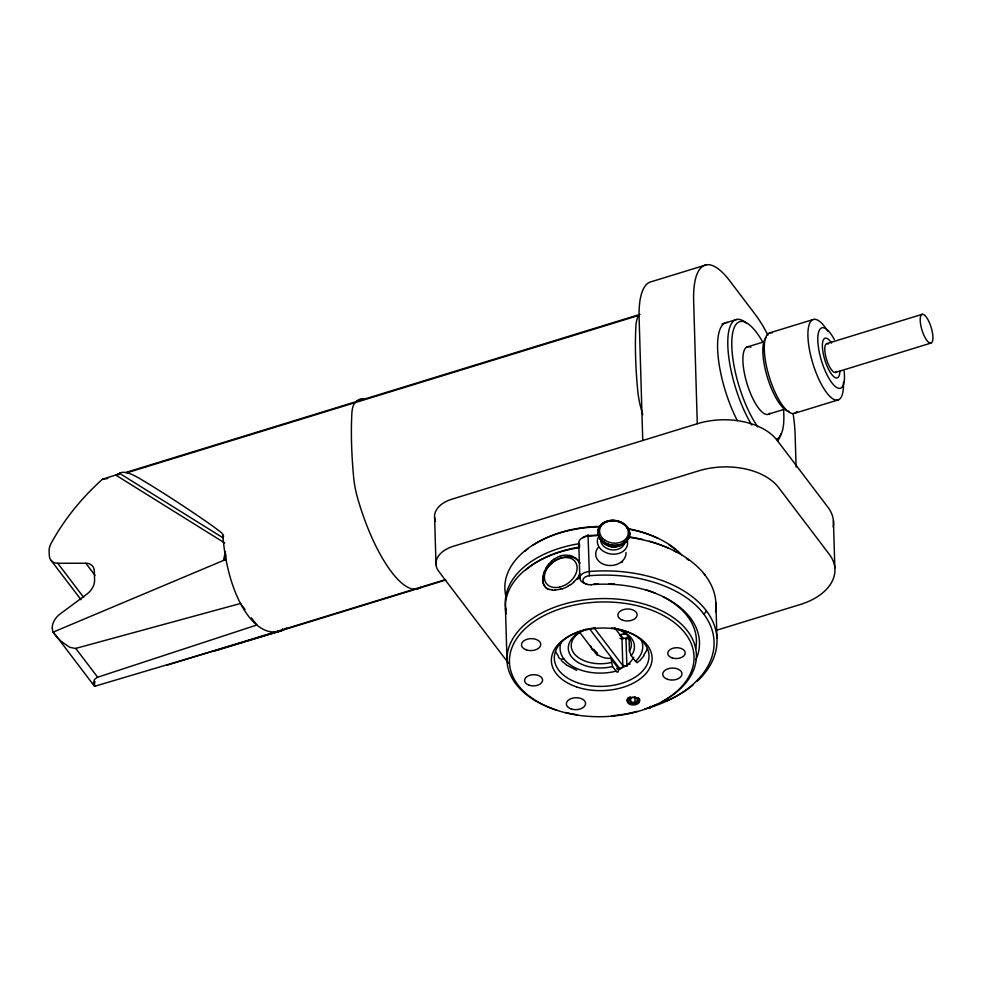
<?xml version="1.0" encoding="UTF-8"?>
<svg xmlns="http://www.w3.org/2000/svg" width="982" height="982" viewBox="0 0 982 982"><rect width="100%" height="100%" fill="white"/><g stroke="black" fill="none" stroke-linecap="round" stroke-linejoin="round"><path stroke-width="1.47" d="M591.213 584.83L590.955 584.72A7.291 4.529 -1.7 0 1 582.94 580.828A7.291 4.529 -1.7 0 1 589.421 575.734A112.783 70.053 -1.7 0 1 709.974 624.491A112.783 70.053 -1.7 0 1 648.893 707.862A7.291 4.529 -1.7 0 1 648.402 707.997M93.339 682.969L94.591 679.335L97.451 677.285L256.83 625.006A96.469 44.227 84.8 0 0 274.862 632.04M225.467 551.454L223.442 560.464L53.31 632.052A15 10.336 -42.8 0 1 52.292 628.21M225.676 553.971L225.983 559.372A97.267 44.595 84.8 0 0 240.48 603.537L245.034 609.466M277.931 630.935L277.685 631.917L282.141 630.444A99.931 45.823 84.8 0 0 286.634 628.038M282.534 628.873L282.141 630.444L277.108 631.843M588.034 535.043L589.421 575.734M543.512 573.672L544.494 570.91M579.773 573.721L578.57 576.188M633.783 657.24C630.383 663.366 624.135 668.411 616.942 668.742M546.323 567.338L548.643 564.085M644.057 655.669L639.429 661.009M118.662 474.772A96.592 16.866 42.3 0 1 119.129 473.913L119.62 473.385L223.061 537.854L223.319 540.603A99.992 45.847 84.8 0 0 225.308 555.591C226.854 558.034 220.827 562.391 225.983 559.372M576.373 579.282L573.684 582.044M642.756 414.686A97.991 31.117 72.9 0 1 641.933 411.9A43.908 13.944 72.9 0 1 637.723 390.578A299.326 95.045 72.9 0 1 635.563 334.027L635.833 326.834A43.908 13.944 72.9 0 1 639.073 315.32L639.933 314.4L125.684 472.502L130.459 473.84A73.319 12.803 42.3 0 1 140.647 479.106L148.429 483.795A533.3 93.155 42.3 0 1 207.951 522.719A73.466 12.827 42.3 0 1 221.65 532.858L223.503 535.3M119.129 473.901L102.275 479.326L97.353 483.954A173.593 119.632 -42.8 0 0 50.99 543.611A15 10.336 -42.8 0 0 49.112 550.865L49.296 555.493A15.037 10.372 -42.8 0 0 57.754 563.251L83.703 597.437M551.516 561.078L553.983 559.126M622.588 561.814L621.802 562.441M635.096 702.388L637.723 700.203L636.054 697.748L631.745 697.478L629.118 699.675L630.788 702.13L635.096 702.388L634.924 696.741M570.444 584.572L567.756 586.229M585.959 629.266L584.756 629.941A33.081 20.548 -1.7 0 0 571.389 656.627A33.081 20.548 -1.7 0 0 612.547 666.545L616.058 671.16A6.088 1.927 72.9 0 0 618.464 669.81L618.414 668.447L611.099 658.812L612.547 666.545M119.62 473.385L115.655 475.018L224.731 542.997M559.359 556.34L561.176 555.787M562.158 588.734L560.341 589.286M280.422 631.07L94.53 686.332L53.31 632.052M619.912 635.096L622.036 634.335M619.752 634.998L621.581 634.458M706.095 264.882L651.569 281.638A90.234 28.65 72.9 0 0 639.122 317.984L642.756 440.488M127.022 472.747L639.073 315.32M722.028 323.95L736.696 319.457M769.372 332.984L812.986 319.58M746.615 347.162L763.836 341.871M826.869 343.626L922.282 314.289M835.412 372.448L930.826 343.123A15.037 4.775 72.9 0 0 928.493 320.684A15.037 4.775 72.9 0 0 920.343 322.317A15.037 4.775 72.9 0 0 930.826 343.123M833.178 526.99A60.148 37.365 -1.7 0 0 827.924 507.24L777.179 440.39A60.148 37.365 -1.7 0 0 697.281 423.733L451.941 499.163A30.074 18.683 -1.7 0 0 435.505 521.074M769.029 413.987L784.814 409.138M794.782 413.25L838.407 399.834M166.461 665.379L444.944 579.761M213.585 651.373L445.853 579.969M716.934 630.137L800.17 604.544A60.148 37.365 -1.7 0 0 829.324 554.351L778.579 487.514A60.148 37.365 -1.7 0 0 698.681 470.857L453.34 546.287A30.074 18.683 -1.7 0 0 438.758 571.377L508.455 663.181M62.48 642.351L69.783 647.31L75.504 648.476L240.504 603.488L240.995 604.421A95.217 43.662 84.8 0 0 256.241 624.503L256.83 625.006L251.392 617.838M75.749 648.415L97.648 677.212M622.502 634.372L626.05 633.586M622.956 634.274L626.05 633.734M618.414 668.447L616.88 668.595M554.904 590.182L552.375 590.133M57.754 563.263L85.851 563.251A15.037 10.372 -42.8 0 1 94.321 571.131L94.579 580.325A15.037 10.372 -42.8 0 1 86.698 594.282L60.16 613.946A15.037 10.36 -42.8 0 0 52.267 628.014M625.264 638.546L625.976 638.631A18.044 12.926 -37.2 0 1 630.419 638.889M625.632 638.595L622.134 637.588L614.585 627.682M569.585 555.53L566.835 555.174A21.027 17.504 -47.2 0 0 561.176 555.665M549.392 589.519L546.949 588.328A21.702 13.994 -43.1 0 1 544.949 586.536L543.844 584.769M576.741 670.325L567.007 665.293M572.923 556.61L575.759 558.292M566.418 664.9L561.323 660.591M596.639 653.803L597.793 654.761A20.585 19.174 -36.3 0 0 611.086 658.247M51.003 560.341L81.064 599.757M614.29 628.247A33.081 20.548 -1.7 0 1 631.23 655.718L635.477 661.316A41.354 25.692 -1.7 0 0 641.025 639.392M594.196 627.903L622.797 665.575A3.007 2.16 -37.2 0 1 619.912 668.84L589.63 628.946M579.355 631.843L597.216 655.362M223.626 536.54L222.975 535.669L223.098 537.829M85.851 563.251L94.984 575.28M588.071 535.043L588.23 535.681A112.783 70.053 -1.7 0 1 596.958 535.153M579.441 562.625L578.103 560.575A21.702 16.878 -30 0 0 575.808 558.23M626.909 666.336L625.976 638.631A3.007 1.387 85.2 0 1 627.854 637.821A21.052 15.086 -37.2 0 1 629.204 637.748M617.469 628.996A30.074 18.683 -1.7 0 1 629.45 651.115L629.56 651.373M629.658 651.643L631.23 655.718M542.715 580.497L542.678 578.926M833.436 520.718L834.835 567.829M796.095 467.064L795.138 434.903A90.234 28.65 72.9 0 0 793.088 413.52M716.946 638.312L715.89 602.973M697.281 423.733L693.648 301.216A90.234 28.65 72.9 0 1 729.614 280.668L754.986 314.093A90.234 28.65 72.9 0 1 767.949 335.157M629.032 636.815L629.45 651.115M630.665 697.883L630.788 702.13M622.797 665.575L621.974 637.404A3.007 2.16 -37.2 0 0 620.158 635.747M578.779 542.985L579.834 578.324M505.448 608.251L507.019 661.156M434.609 517.514L436.008 564.638M62.406 642.424A55.79 53.728 -50.5 0 1 53.077 632.224M94.53 686.332A15 11.084 -31.2 0 1 93.634 683.975M94.788 686.074A55.753 12.594 -45.8 0 1 94.947 681.569M119.583 473.349A117.779 20.573 42.3 0 1 125.708 472.538M102.275 479.339A109.162 75.896 -43.8 0 1 107.762 478.467M355.914 401.724A98.016 31.117 72.9 0 1 363.745 398.631M421.56 586.831A97.93 31.093 72.9 0 1 415.816 589.2M414.208 589.212A97.93 31.093 72.9 0 1 357.951 499.298A43.908 13.944 72.9 0 1 353.704 477.903A299.326 95.045 72.9 0 1 351.531 421.352L351.802 414.159A43.908 13.944 72.9 0 1 355.042 402.645M751.831 425.059A64.665 20.536 72.9 0 1 727.895 347.518A64.665 20.536 72.9 0 1 746.786 323.36M780.899 433.86A64.665 20.536 72.9 0 1 777.339 441.102M757.809 426.9A61.657 19.579 72.9 0 1 731.897 339.453A61.657 19.579 72.9 0 1 762.756 342.067M783.513 409.273A61.657 19.579 72.9 0 1 776.664 439.236M769.913 413.262A35.34 11.219 72.9 0 1 746.529 381.998A35.34 11.219 72.9 0 1 750.886 347.247M843.428 382.305A42.103 13.367 72.9 0 1 825.948 391.72A42.103 13.367 72.9 0 1 807.928 332.984A42.103 13.367 72.9 0 1 827.728 331.155M789.062 411.47A39.096 12.41 72.9 0 1 767.617 378.021A39.096 12.41 72.9 0 1 766.083 337.673M796.991 411.47A42.103 13.367 72.9 0 1 769.593 377.984A42.103 13.367 72.9 0 1 772.159 332.812M844.152 371.221A31.596 10.029 72.9 0 1 832.036 383.005A31.596 10.029 72.9 0 1 817.846 337.121A31.596 10.029 72.9 0 1 834.369 339.563M839.892 371.221A20.757 6.592 72.9 0 1 830.698 373A20.757 6.592 72.9 0 1 822.388 344.866A20.757 6.592 72.9 0 1 831.582 343.086M737.359 420.615A64.665 20.536 72.9 0 1 718.137 356.589A64.665 20.536 72.9 0 1 727.515 322.464M836.639 371.478A15.037 4.775 72.9 0 1 826.439 359.019A15.037 4.775 72.9 0 1 828.477 344.007M524.928 551.332A92.333 57.349 -1.7 0 1 528.095 548.729M532.661 545.44A92.333 57.349 -1.7 0 1 598.836 526.438M627.388 528.598A92.333 57.349 -1.7 0 1 658.186 538.443M668.816 544.654A92.333 57.349 -1.7 0 1 674.941 549.368M505.718 595.387A94.738 58.846 -1.7 0 1 598.873 526.831M628.173 529.04A94.738 58.846 -1.7 0 1 681.52 554.695M506.16 610.473A94.738 58.846 -1.7 0 1 579.196 543.709M525.48 570.186A92.333 57.349 -1.7 0 1 579.785 547.035M611.209 662.519A30.074 18.683 -1.7 0 1 574.519 654.024A30.074 18.683 -1.7 0 1 584.143 630.014M638.275 661.365A6.555 2.087 72.9 0 1 635.477 661.132M616.058 671.16A41.354 25.692 -1.7 0 1 574.016 667.171A41.354 25.692 -1.7 0 1 561.213 642.068M592.416 649.814A17.038 12.533 14.1 0 1 590.575 645.8M597.437 653.116A23.286 19.517 8.8 0 1 593.754 649.262M647.347 648.574A47.369 29.423 -1.7 0 1 643.836 654.785M555.787 651.79A47.369 29.423 -1.7 0 0 558.304 655.89A6.015 4.309 -37.2 0 0 563.901 658.934M627.142 540.186A15.184 11.833 8.1 0 1 610.252 553.909A15.184 11.833 8.1 0 1 599.486 535.46M627.289 538.578A14.202 11.06 8.1 0 1 611.823 546.753A14.202 11.06 8.1 0 1 599.253 534.576M617.69 521.565A15.822 12.336 8.1 0 1 625.964 541.818A15.822 12.336 8.1 0 1 599.609 538.062A15.822 12.336 8.1 0 1 613.222 520.939M624.417 541.377A12.214 9.513 8.1 0 1 612.719 546.581A12.214 9.513 8.1 0 1 601.647 539.413M618.402 545.538A8.396 6.543 8.1 0 1 606.594 544.519M624.859 541.45A12.177 9.489 8.1 0 1 611.823 549.859A12.177 9.489 8.1 0 1 600.665 538.688M650.673 706.549A5.511 3.425 -1.7 0 1 648.771 707.838M638.374 697.699A6.039 3.756 -1.7 0 1 636.766 703.002A6.039 3.756 -1.7 0 1 628.308 702.032A6.039 3.756 -1.7 0 1 630.321 696.766M639.405 698.681A6.211 3.867 -1.7 0 1 632.457 703.628A6.211 3.867 -1.7 0 1 628.185 697.797M628.087 537.166A115.79 71.919 -1.7 0 1 715.51 611.725M596.946 535.644A115.79 71.919 -1.7 0 0 587.985 536.184A10.299 6.395 -1.7 0 0 579.736 545.391M697.011 681.52A115.79 71.919 -1.7 0 0 700.547 604.053A115.79 71.919 -1.7 0 0 589.04 571.524A10.299 6.395 -1.7 0 0 579.896 577.33A10.299 6.395 -1.7 0 0 586.757 583.983M692.948 685.08A115.79 71.919 -1.7 0 1 666.385 701.136M625.976 552.449A15.172 11.882 -4.4 0 1 607.097 565.264A15.172 11.882 -4.4 0 1 598.038 547.661M662.948 596.688A95.193 59.129 -1.7 0 1 695.661 648.55M593.938 584.008A95.193 59.129 -1.7 0 1 598.05 583.787M609.024 583.75A95.193 59.129 -1.7 0 1 614.474 584.032M645.653 589.728A95.193 59.129 -1.7 0 1 655.043 593.079M650.084 707.519A3.007 0.957 72.9 0 1 648.893 707.862M706.205 610.571A3.007 2.16 -37.2 0 1 703.542 613.775M590.955 584.72A98.2 60.994 -1.7 0 1 695.931 659.757M703.542 573.586A3.007 2.16 -37.2 0 1 705.15 575.231M628.713 536.835A112.783 70.053 -1.7 0 1 642.523 539.437M649.188 541.156A112.783 70.053 -1.7 0 1 668.988 548.398M674.168 550.951A112.783 70.053 -1.7 0 1 676.77 552.35M686.418 558.476A112.783 70.053 -1.7 0 1 688.628 560.121M582.94 537.768A7.291 4.529 -1.7 0 1 586.671 535.914M630.1 663.881A18.044 12.926 -37.2 0 1 629.032 664.654M623.054 639A6.334 4.088 -7.5 0 1 619.986 638.3M626.762 666.005A2.885 1.608 9.4 0 1 626.197 666.078M625.153 666.029A2.885 1.608 9.4 0 1 623.325 665.342M619.863 669.528A6.371 5.769 -8.8 0 1 619.519 669.061M547.919 589.433A21.052 15.086 -37.2 0 1 551.872 563.017A21.052 15.086 -37.2 0 1 579.736 562.944M580.08 574.482A21.052 15.086 -37.2 0 1 577.6 579.392M506.147 613.799A94.738 58.846 -1.7 0 1 579.319 547.625M542.837 578.852A21.015 13.245 -51.7 0 1 543.709 573.648M544.728 570.935A21.702 14.865 -48.1 0 1 546.544 567.424M548.803 564.196A21.69 16.682 -45.6 0 1 551.639 561.225M554.057 559.237A21.027 17.259 -46.4 0 1 559.384 556.463M569.634 555.419A21.69 17.48 -40.8 0 1 572.972 556.548M579.466 562.612A21.015 16.129 -21.8 0 1 579.797 563.349M578.766 576.238A21.702 15.921 -25.5 0 1 576.569 579.368M573.881 582.179A21.69 14.165 -30.1 0 1 570.603 584.756M567.841 586.401A21.027 12.312 -30.7 0 1 562.158 588.918M560.378 589.077A21.027 11.931 -30.5 0 1 555.002 590.01M552.485 589.949A21.69 13.294 -34.5 0 1 549.49 589.396M543.783 584.83A21.015 13.404 -50 0 1 542.592 580.558M556.917 710.146A94.738 58.846 -1.7 0 1 524.67 624.589A94.738 58.846 -1.7 0 1 666.275 613.222A94.738 58.846 -1.7 0 1 662.064 701.7M656.577 704.413A94.738 58.846 -1.7 0 1 644.757 709.09M637.195 711.373A94.738 58.846 -1.7 0 1 611.774 715.792M577.465 714.798A94.738 58.846 -1.7 0 1 565.669 712.551M611.528 628.014A47.369 29.423 -1.7 0 1 640.215 673.37A47.369 29.423 -1.7 0 1 561.078 672.879A47.369 29.423 -1.7 0 1 595.473 627.915M604.875 540.125A14.435 11.244 8.1 0 0 628.136 534.417A14.435 11.244 8.1 0 0 608.803 521.025A14.435 11.244 8.1 0 0 604.875 540.125M603.795 541.917A15.945 12.422 8.1 0 0 629.487 535.62A15.945 12.422 8.1 0 0 608.14 520.828A15.945 12.422 8.1 0 0 603.795 541.917M603.77 542.113A15.945 12.422 8.1 0 0 629.462 535.816A15.945 12.422 8.1 0 0 608.116 521.025A15.945 12.422 8.1 0 0 603.77 542.113M630.383 704.524A6.211 3.867 -1.7 0 0 639.663 700.976A6.211 3.867 -1.7 0 0 630.309 697.834A6.211 3.867 -1.7 0 0 630.383 704.524M559.617 587.089A18.044 12.926 -37.2 0 0 575.464 562.085A18.044 12.926 -37.2 0 0 547.195 568.431A18.044 12.926 -37.2 0 0 559.617 587.089M555.358 709.777A92.333 57.349 -1.7 0 0 694.041 657.817A92.333 57.349 -1.7 0 0 555.8 610.411A92.333 57.349 -1.7 0 0 555.358 709.777M672.191 657.915A8.728 5.413 -1.7 0 0 685.215 652.932A8.728 5.413 -1.7 0 0 672.081 648.537A8.728 5.413 -1.7 0 0 672.191 657.915M622.748 620.268A9.624 5.978 -1.7 0 0 637.122 614.757A9.624 5.978 -1.7 0 0 622.625 609.908A9.624 5.978 -1.7 0 0 622.748 620.268M667.6 679.348A9.624 5.978 -1.7 0 0 681.974 673.836A9.624 5.978 -1.7 0 0 667.478 668.988A9.624 5.978 -1.7 0 0 667.6 679.348M571.217 708.979A9.624 5.978 -1.7 0 0 585.591 703.48A9.624 5.978 -1.7 0 0 571.107 698.619A9.624 5.978 -1.7 0 0 571.217 708.979M526.364 649.9A9.624 5.978 -1.7 0 0 540.738 644.388A9.624 5.978 -1.7 0 0 526.242 639.54A9.624 5.978 -1.7 0 0 526.364 649.9M576.434 686.86A50.377 31.289 -1.7 0 0 652.097 658.505A50.377 31.289 -1.7 0 0 576.68 632.641A50.377 31.289 -1.7 0 0 576.434 686.86M529.126 685.24A9.022 5.61 -1.7 0 0 542.604 680.084A9.022 5.61 -1.7 0 0 529.016 675.542A9.022 5.61 -1.7 0 0 529.126 685.24"/></g></svg>
